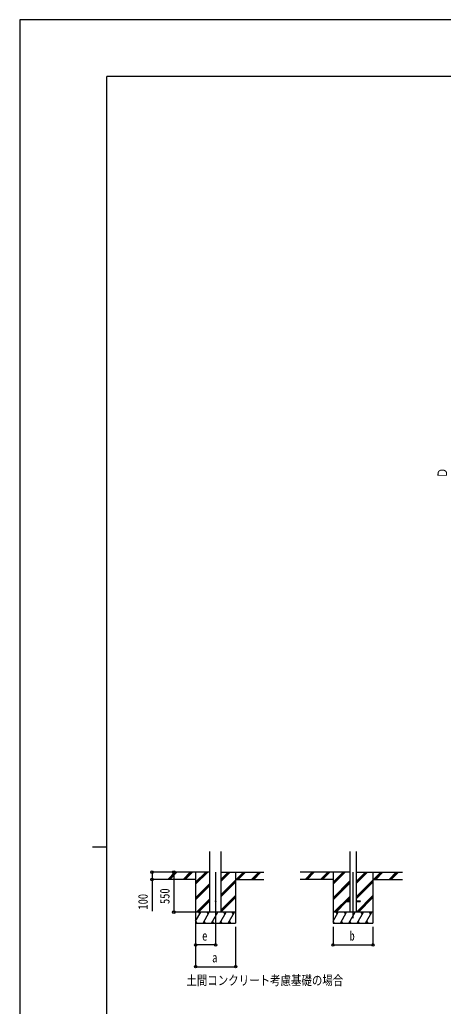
# Model space of a CAD drawing. Units: millimetres, scale not verified. Extents: x -16820 to 16820, y -11880 to 11880.
# Drawn here: x -16820 to -10987, y -1693 to 11880 of the extents above; entities that cross this region are included whole.
import ezdxf
from ezdxf.enums import TextEntityAlignment as Align

# ---------------------------------------------------------------- set-up
doc = ezdxf.new("R2010")
doc.units = ezdxf.units.MM
doc.header["$LTSCALE"] = 60
for name, color, linetype in [('0-2_USER1', 3, 'Continuous'), ('0-3_YKK_12', 2, 'Continuous'), ('0-4_YKK_13', 4, 'Continuous'), ('0-5_YKK_A1', 4, 'Continuous'), ('0-6_YKK_D', 6, 'Continuous'), ('0-7_YKK_ZWAK', 7, 'Continuous')]:
    doc.layers.add(name, color=color, linetype=linetype)
doc.styles.add('ＭＳ ゴシック', font='')
doc.styles.get('ＭＳ ゴシック').set_extended_font_data('MS Gothic')

msp = doc.modelspace()

# ---------------------------------------------------------------- linework, layer by layer
at = {"layer": '0-3_YKK_12'}
for p, q in [((-14122.4, 149.84), (-14122.4, -479.21)), ((-12230.83, 149.84), (-12230.83, -479.21))]:
    msp.add_line(p, q, dxfattribs=at)
at = {"layer": '0-4_YKK_13'}
for p, q in [((-12330.83, -244), (-12330.83, -253)), ((-12330.83, -244), (-12276.03, -244)), ((-12330.83, -253), (-12276.03, -253)), ((-12185.63, -244), (-12130.83, -244)), ((-12185.63, -253), (-12130.83, -253)), ((-12130.83, -244), (-12130.83, -253))]:
    msp.add_line(p, q, dxfattribs=at)
msp.add_circle((-14122.4, -248.5), 5, dxfattribs=at)
at = {"layer": '0-5_YKK_A1'}
for p, q in [((-14200.15, -398.5), (-14200.15, 436.85)), ((-14044.65, -398.5), (-14044.65, 436.85)), ((-12276.03, 436.85), (-12276.03, -398.5)), ((-12185.63, 436.85), (-12185.63, -398.5)), ((-14200.15, 151.5), (-14848.35, 151.5)), ((-14781.66, 52.9), (-14683.07, 151.5)), ((-14768.92, 51.5), (-14668.92, 151.5)), ((-14754.78, 51.5), (-14654.78, 151.5)), ((-14569.53, 52.9), (-14470.93, 151.5)), ((-14556.79, 51.5), (-14456.79, 151.5)), ((-14542.65, 51.5), (-14442.65, 151.5)), ((-14397.4, 151.5), (-14397.4, -548.5)), ((-14397.4, -15.38), (-14230.52, 151.5)), ((-14397.4, -1.24), (-14244.66, 151.5)), ((-14397.4, 12.9), (-14258.8, 151.5)), ((-14044.65, 29), (-13922.15, 151.5)), ((-14044.65, 43.14), (-13936.29, 151.5)), ((-14044.65, 57.29), (-13950.43, 151.5)), ((-14044.65, 151.5), (-13456.78, 151.5)), ((-13847.4, 151.5), (-13847.4, -548.5)), ((-13838.3, 51.5), (-13738.3, 151.5)), ((-13824.16, 51.5), (-13724.16, 151.5)), ((-13810.02, 51.5), (-13710.02, 151.5)), ((-13626.17, 51.5), (-13526.17, 151.5)), ((-13612.03, 51.5), (-13512.03, 151.5)), ((-13597.89, 51.5), (-13497.88, 151.5)), ((-12276.03, 151.5), (-12956.78, 151.5)), ((-12890.09, 52.9), (-12791.5, 151.5)), ((-12877.35, 51.5), (-12777.35, 151.5)), ((-12863.21, 51.5), (-12763.21, 151.5)), ((-12677.96, 52.9), (-12579.36, 151.5)), ((-12665.22, 51.5), (-12565.22, 151.5)), ((-12651.08, 51.5), (-12551.08, 151.5)), ((-12505.83, 151.5), (-12505.83, -548.5)), ((-12505.83, -15.38), (-12338.95, 151.5)), ((-12505.83, -1.24), (-12353.09, 151.5)), ((-12505.83, 12.9), (-12367.23, 151.5)), ((-12185.63, -3.55), (-12030.58, 151.5)), ((-12185.63, 10.59), (-12044.72, 151.5)), ((-12185.63, 24.74), (-12058.86, 151.5)), ((-12185.63, 151.5), (-11547.62, 151.5)), ((-11955.83, 151.5), (-11955.83, -548.5)), ((-11946.73, 51.5), (-11846.73, 151.5)), ((-11932.59, 51.5), (-11832.59, 151.5)), ((-11918.45, 51.5), (-11818.45, 151.5)), ((-11734.6, 51.5), (-11634.6, 151.5)), ((-11720.46, 51.5), (-11620.46, 151.5)), ((-11706.32, 51.5), (-11606.31, 151.5)), ((-14397.4, 51.5), (-14848.35, 51.5)), ((-14044.65, -154.84), (-13847.4, 42.4)), ((-14044.65, -168.99), (-13847.4, 28.26)), ((-14044.65, -183.13), (-13847.4, 14.12)), ((-13847.4, 51.5), (-13456.78, 51.5)), ((-12505.83, 51.5), (-12956.78, 51.5)), ((-12505.83, -199.23), (-12276.03, 30.57)), ((-12505.83, -213.37), (-12276.03, 16.43)), ((-12505.83, -227.51), (-12276.03, 2.29)), ((-12185.63, -187.39), (-11955.83, 42.4)), ((-12185.63, -201.54), (-11955.83, 28.26)), ((-12185.63, -215.68), (-11955.83, 14.12)), ((-11955.83, 51.5), (-11547.62, 51.5)), ((-14397.4, -199.23), (-14200.15, -1.98)), ((-14397.4, -213.37), (-14200.15, -16.12)), ((-14397.4, -227.51), (-14200.15, -30.26)), ((-14384.54, -398.5), (-14200.15, -214.11)), ((-14370.4, -398.5), (-14200.15, -228.25)), ((-14356.25, -398.5), (-14200.15, -242.39)), ((-14044.65, -366.97), (-13847.4, -169.73)), ((-14044.65, -381.12), (-13847.4, -183.87)), ((-14044.65, -395.26), (-13847.4, -198.01)), ((-12492.97, -398.5), (-12276.03, -181.56)), ((-12478.83, -398.5), (-12330.83, -250.5)), ((-12464.68, -398.5), (-12319.18, -253)), ((-12324.33, -244), (-12276.03, -195.7)), ((-12310.18, -244), (-12276.03, -209.84)), ((-12184.6, -398.5), (-11955.83, -169.73)), ((-12170.46, -398.5), (-11955.83, -183.87)), ((-12156.32, -398.5), (-11955.83, -198.01)), ((-13847.4, -398.5), (-14397.4, -398.5)), ((-14397.4, -523.95), (-14324.97, -398.5)), ((-14339.97, -424.48), (-14354.97, -398.5)), ((-14296.1, -548.5), (-14209.5, -398.5)), ((-14224.5, -424.48), (-14239.5, -398.5)), ((-14180.63, -548.5), (-14094.03, -398.5)), ((-14109.03, -424.48), (-14124.03, -398.5)), ((-14065.16, -548.5), (-13978.56, -398.5)), ((-13993.56, -424.48), (-14008.56, -398.5)), ((-13949.69, -548.5), (-13863.09, -398.5)), ((-13878.09, -424.48), (-13893.09, -398.5)), ((-11955.83, -398.5), (-12505.83, -398.5)), ((-12505.83, -523.95), (-12433.4, -398.5)), ((-12448.4, -424.48), (-12463.4, -398.5)), ((-12404.53, -548.5), (-12317.93, -398.5)), ((-12332.93, -424.48), (-12347.93, -398.5)), ((-12289.06, -548.5), (-12202.46, -398.5)), ((-12217.46, -424.48), (-12232.46, -398.5)), ((-12173.59, -548.5), (-12086.99, -398.5)), ((-12101.99, -424.48), (-12116.99, -398.5)), ((-12058.12, -548.5), (-11971.52, -398.5)), ((-11986.52, -424.48), (-12001.52, -398.5)), ((-14396.57, -522.52), (-14381.57, -548.5)), ((-14281.1, -522.52), (-14266.1, -548.5)), ((-14165.63, -522.52), (-14150.63, -548.5)), ((-14050.16, -522.52), (-14035.16, -548.5)), ((-13934.69, -522.52), (-13919.69, -548.5)), ((-12505, -522.52), (-12490, -548.5)), ((-12389.53, -522.52), (-12374.53, -548.5)), ((-12274.06, -522.52), (-12259.06, -548.5)), ((-12158.59, -522.52), (-12143.59, -548.5)), ((-12043.12, -522.52), (-12028.12, -548.5)), ((-14397.4, -548.5), (-13847.4, -548.5)), ((-12505.83, -548.5), (-11955.83, -548.5))]:
    msp.add_line(p, q, dxfattribs=at)
at = {"layer": '0-6_YKK_D'}
for p, q in [((-14782.74, 151.5), (-14998.4, 151.5)), ((-14623.46, 151.5), (-14698.4, 151.5)), ((-14697.4, 151.5), (-14697.4, -398.5)), ((-14782.74, 51.5), (-14998.4, 51.5)), ((-14398.4, -398.5), (-14698.4, -398.5)), ((-14122.4, -480.21), (-14122.4, -849.5)), ((-14397.4, -549.5), (-14397.4, -849.5)), ((-14397.4, -598.5), (-14397.4, -1149.5)), ((-13847.4, -598.5), (-13847.4, -1149.5)), ((-12505.83, -598.5), (-12505.83, -849.5)), ((-11955.83, -598.5), (-11955.83, -849.5)), ((-14122.4, -848.5), (-14397.4, -848.5)), ((-12505.83, -848.5), (-11955.83, -848.5)), ((-14397.4, -1148.5), (-13847.4, -1148.5))]:
    msp.add_line(p, q, dxfattribs=at)
msp.add_lwpolyline([(-14997.4, 151.5), (-14997.4, 51.5), (-14997.4, -382.9)], dxfattribs=at)
for centre in [(-14997.4, 151.5), (-14697.4, 151.5), (-14997.4, 51.5), (-14697.4, -398.5), (-14397.4, -848.5), (-14122.4, -848.5), (-12505.83, -848.5), (-11955.83, -848.5), (-14397.4, -1148.5), (-13847.4, -1148.5)]:
    msp.add_circle(centre, 17, dxfattribs=at)
at = {"layer": '0-7_YKK_ZWAK'}
for p, q in [((15580.08, 11100), (-15619.92, 11100)), ((-15619.92, -10100), (-15619.92, 11100)), ((-15819.92, 500), (-15619.92, 500))]:
    msp.add_line(p, q, dxfattribs=at)
msp.add_lwpolyline([(-16820, -11880), (16820, -11880), (16820, 11880), (-16820, 11880)], close=True, dxfattribs=at)

# ---------------------------------------------------------------- texts
at = {"layer": '0-2_USER1', "style": 'ＭＳ ゴシック', "width": 0.8}
msp.add_text('土間コンクリート考慮基礎の場合', height=132, dxfattribs=at).set_placement((-14525.12, -1441.75), align=Align.BOTTOM_LEFT)
at = {"layer": '0-6_YKK_D', "style": 'ＭＳ ゴシック', "width": 0.8}
for s, p in [('Ｄ', (-10895.19, 5573.19)), ('550', (-14717.4, -286.7)), ('100', (-15017.4, -362.9))]:
    msp.add_text(s, height=132, rotation=90, dxfattribs=at).set_placement(p, align=Align.BOTTOM_LEFT)
for s, p in [('b', (-12278.83, -828.5)), ('e', (-14307.9, -828.5)), ('a', (-14170.4, -1128.5))]:
    msp.add_text(s, height=132, dxfattribs=at).set_placement(p, align=Align.BOTTOM_LEFT)

doc.saveas('drawing.dxf')
